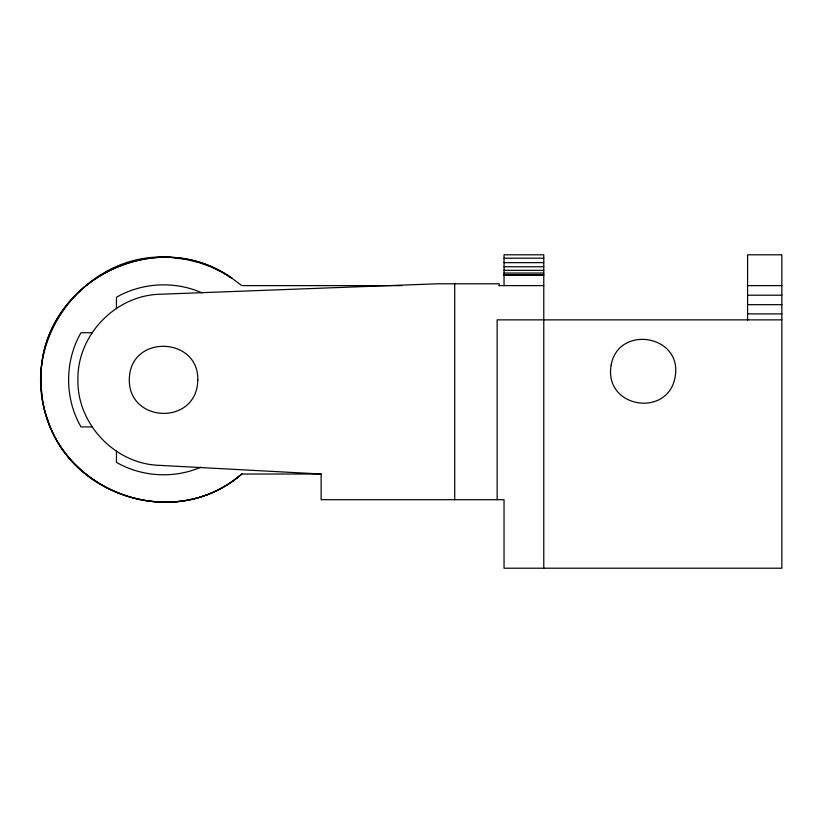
<?xml version="1.0" encoding="UTF-8"?>
<svg xmlns="http://www.w3.org/2000/svg" width="823" height="823" viewBox="0 0 823 823"><rect width="100%" height="100%" fill="white"/><g stroke="black" fill="none" stroke-linecap="round" stroke-linejoin="round"><path stroke-width="1.23" d="M241.705 473.904C179.795 529.323 71.879 498.738 47.672 419.391C17.201 339.127 89.285 247.322 174.497 257.846L187.222 259.667L199.073 262.619L210.256 266.611L221.582 271.981L232.035 278.287L241.808 285.612L401.758 285.612M241.808 474.017C166.02 539.446 42.23 483.605 41.15 383.477C35.626 286.291 152.831 221.706 232.035 278.287C151.021 221.356 34.371 287.196 41.253 385.977C44.329 484.891 166.904 538.705 241.808 474.017L321.124 474.017L321.124 499.705L504.046 499.705L504.046 568.209L781.85 568.209L781.85 254.791L747.593 254.791L747.593 320.24M200.709 467.248C173.859 478.863 141.813 476.898 116.455 462.382L116.455 450.983M504.046 258.206L543.777 258.206M504.046 262.64L543.777 262.64M504.046 266.775L543.777 266.775M504.046 270.325L543.777 270.325M504.046 273.041L543.777 273.041M504.046 274.759L543.777 274.759M504.046 275.335L543.777 275.335M498.933 285.612L543.777 285.612M747.593 285.612L781.85 285.612M747.593 295.2L781.85 295.2M747.593 304.675L781.85 304.675M747.593 313.902L781.85 313.902M781.85 319.869L497.143 319.869L497.143 499.705M92.392 332.718L80.983 332.718C64.492 361.297 64.492 398.332 80.983 426.911L92.392 426.911M321.124 474.017L158.973 465.324C114.644 463.853 76.673 423.475 77.918 379.136C77.383 334.776 115.981 295.015 160.331 294.243L437.589 283.791L499.252 283.791L499.252 285.612M201.861 292.813C174.733 280.797 142.184 282.484 116.455 297.247L116.455 308.646M543.777 568.209L543.777 254.791L504.046 254.791L504.046 285.612M454.718 283.791L454.718 499.705M197.808 379.815C197.201 426.767 125.6 423.361 129.458 376.553C132.637 334.179 198.672 337.327 197.808 379.815M611.17 365.093C603.29 409 670.704 418.691 675.518 374.342C680.168 334.241 618.001 325.301 611.17 365.093"/></g></svg>
